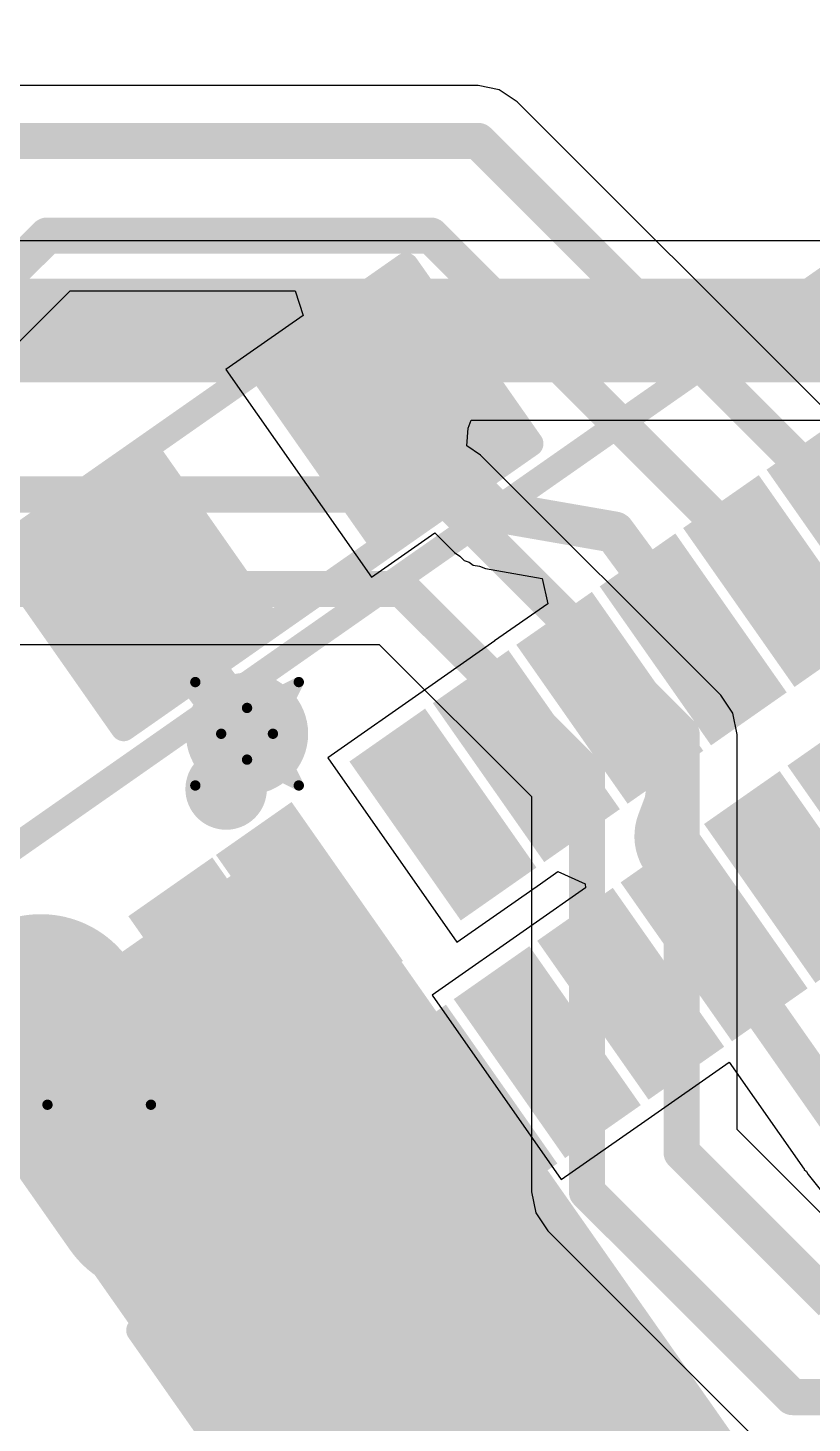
# Model space of a CAD drawing. Header units: inches. Extents: x -8 to 386, y -12 to 64.
# Drawn here: x 21.05 to 24.9, y -4.83 to 2.02 of the extents above; entities that cross this region are included whole.
import ezdxf

# ---------------------------------------------------------------- set-up
doc = ezdxf.new("R2010")
doc.units = ezdxf.units.IN
for name, color, linetype in [('Board_outline', 216, 'Continuous'), ('Bottom Layer', 5, 'Continuous'), ('Bottom Solder', 6, 'Continuous'), ('Drill Drawing', 1, 'Continuous'), ('Mechanical 13', 56, 'Continuous'), ('Multi-Layer', 9, 'Continuous'), ('Pad Holes', 156, 'Continuous'), ('Top Layer', 1, 'Continuous'), ('Top Overlay', 2, 'Continuous'), ('Top Paste', 8, 'Continuous'), ('Top Solder', 216, 'Continuous'), ('Via Holes', 16, 'Continuous')]:
    doc.layers.add(name, color=color, linetype=linetype)

msp = doc.modelspace()

# ---------------------------------------------------------------- hatches: boundary and pattern name
at = {"layer": 'Bottom Layer'}
h = msp.add_hatch(color=5, dxfattribs=at)
edge = h.paths.add_edge_path()
edge.add_arc((22.1234, -1.4478), 0.3, 0, 360)
h = msp.add_hatch(color=5, dxfattribs=at)
edge = h.paths.add_edge_path()
edge.add_arc((21.6844, -3.6798), 0.425, 215, 395)
edge.add_line((22.0325, -3.4361), (21.4589, -2.6169))
edge.add_arc((21.1108, -2.8607), 0.425, 35, 215)
edge.add_line((20.7627, -3.1045), (21.3362, -3.9236))
at = {"layer": 'Bottom Solder'}
h = msp.add_hatch(color=6, dxfattribs=at)
edge = h.paths.add_edge_path()
edge.add_arc((21.6844, -3.6798), 0.5266, 215, 395)
edge.add_line((22.1157, -3.3778), (21.5422, -2.5586))
edge.add_arc((21.1108, -2.8607), 0.5266, 35, 215)
edge.add_line((20.6794, -3.1627), (21.253, -3.9819))
at = {"layer": 'Multi-Layer'}
h = msp.add_hatch(color=9, dxfattribs=at)
edge = h.paths.add_edge_path()
edge.add_arc((21.6844, -3.6798), 0.425, 215, 395)
edge.add_line((22.0325, -3.4361), (21.4589, -2.6169))
edge.add_arc((21.1108, -2.8607), 0.425, 35, 215)
edge.add_line((20.7627, -3.1045), (21.3362, -3.9236))
at = {"layer": 'Pad Holes'}
h = msp.add_hatch(color=7, dxfattribs=at)
edge = h.paths.add_edge_path()
edge.add_arc((21.6844, -3.6798), 0.225, 215, 395)
edge.add_line((21.8687, -3.5508), (21.2951, -2.7316))
edge.add_arc((21.1108, -2.8607), 0.225, 35, 215)
edge.add_line((20.9265, -2.9897), (21.5001, -3.8089))
at = {"layer": 'Top Layer'}
for points in [[(22.8917, 0.735), (23.4017, 0.0068), (22.7775, -0.4302), (22.2675, 0.298)], [(24.8154, -0.1751), (25.0202, -0.0317), (25.4504, -0.6461), (25.2456, -0.7895)], [(21.6434, -0.1391), (22.1533, -0.8673), (21.5291, -1.3044), (21.0192, -0.5761)], [(24.4058, -0.4619), (24.6106, -0.3185), (25.0408, -0.9329), (24.836, -1.0763)], [(23.9963, -0.7487), (24.201, -0.6053), (24.6312, -1.2197), (24.4264, -1.3631)], [(23.5867, -1.0355), (23.7915, -0.8921), (24.2216, -1.5065), (24.0169, -1.6498)], [(23.1771, -1.3223), (23.3819, -1.1789), (23.8121, -1.7932), (23.6073, -1.9366)], [(22.7675, -1.6091), (22.9723, -1.4657), (23.4025, -2.08), (23.1977, -2.2234)], [(24.5084, -1.916), (24.7132, -1.7726), (25.1434, -2.387), (24.9386, -2.5304)], [(23.5817, -7.2571), (25.3152, -6.0433), (22.4076, -1.8909), (20.6742, -3.1046)], [(22.1122, -2.0679), (22.317, -1.9245), (22.7472, -2.5389), (22.5424, -2.6823)], [(24.0989, -2.2028), (24.3036, -2.0594), (24.7338, -2.6738), (24.529, -2.8172)], [(21.6821, -2.3691), (21.9279, -2.197), (22.3581, -2.8113), (22.1123, -2.9834)], [(23.6893, -2.4896), (23.8941, -2.3462), (24.3243, -2.9606), (24.1195, -3.104)], [(23.2797, -2.7764), (23.4845, -2.633), (23.9147, -3.2474), (23.7099, -3.3908)], [(22.8701, -3.0632), (23.0749, -2.9198), (23.5051, -3.5342), (23.3003, -3.6776)]]:
    msp.add_hatch(color=1, dxfattribs=at).paths.add_polyline_path(points)
h = msp.add_hatch(color=1, dxfattribs=at)
edge = h.paths.add_edge_path()
edge.add_arc((22.1234, -1.4478), 0.3, 0, 360)
h = msp.add_hatch(color=1, dxfattribs=at)
edge = h.paths.add_edge_path()
edge.add_arc((21.6844, -3.6798), 0.425, 215, 395)
edge.add_line((22.0325, -3.4361), (21.4589, -2.6169))
edge.add_arc((21.1108, -2.8607), 0.425, 35, 215)
edge.add_line((20.7627, -3.1045), (21.3362, -3.9236))
at = {"layer": 'Top Paste'}
for points in [[(22.8917, 0.735), (23.4017, 0.0068), (22.7775, -0.4302), (22.2675, 0.298)], [(24.8154, -0.1751), (25.0202, -0.0317), (25.4504, -0.6461), (25.2456, -0.7895)], [(21.6434, -0.1391), (22.1533, -0.8673), (21.5291, -1.3044), (21.0192, -0.5761)], [(24.4058, -0.4619), (24.6106, -0.3185), (25.0408, -0.9329), (24.836, -1.0763)], [(23.9963, -0.7487), (24.201, -0.6053), (24.6312, -1.2197), (24.4264, -1.3631)], [(23.5867, -1.0355), (23.7915, -0.8921), (24.2216, -1.5065), (24.0169, -1.6498)], [(23.1771, -1.3223), (23.3819, -1.1789), (23.8121, -1.7932), (23.6073, -1.9366)], [(22.7675, -1.6091), (22.9723, -1.4657), (23.4025, -2.08), (23.1977, -2.2234)], [(24.5084, -1.916), (24.7132, -1.7726), (25.1434, -2.387), (24.9386, -2.5304)], [(22.1122, -2.0679), (22.317, -1.9245), (22.7472, -2.5389), (22.5424, -2.6823)], [(24.0989, -2.2028), (24.3036, -2.0594), (24.7338, -2.6738), (24.529, -2.8172)], [(21.6821, -2.3691), (21.9279, -2.197), (22.3581, -2.8113), (22.1123, -2.9834)], [(23.6893, -2.4896), (23.8941, -2.3462), (24.3243, -2.9606), (24.1195, -3.104)], [(23.2797, -2.7764), (23.4845, -2.633), (23.9147, -3.2474), (23.7099, -3.3908)], [(22.8701, -3.0632), (23.0749, -2.9198), (23.5051, -3.5342), (23.3003, -3.6776)]]:
    msp.add_hatch(color=8, dxfattribs=at).paths.add_polyline_path(points)
at = {"layer": 'Top Solder'}
for points in [[(22.9167, 0.8765), (23.5432, -0.0181), (22.7525, -0.5717), (22.126, 0.3229)], [(24.6739, -0.1502), (25.0451, 0.1098), (25.5919, -0.671), (25.2206, -0.931)], [(21.6683, 0.0024), (22.2948, -0.8923), (21.5041, -1.4459), (20.8777, -0.5512)], [(24.2643, -0.437), (24.6356, -0.177), (25.1823, -0.9578), (24.8111, -1.2178)], [(23.8547, -0.7237), (24.226, -0.4638), (24.7727, -1.2446), (24.4015, -1.5046)], [(23.4452, -1.0105), (23.8164, -0.7506), (24.3631, -1.5314), (23.9919, -1.7914)], [(23.0356, -1.2973), (23.4069, -1.0374), (23.9536, -1.8182), (23.5823, -2.0781)], [(22.626, -1.5841), (22.9973, -1.3242), (23.544, -2.105), (23.1728, -2.3649)], [(24.7765, -1.6043), (25.1477, -1.3444), (25.6945, -2.1252), (25.3232, -2.3851)], [(24.3669, -1.8911), (24.7382, -1.6311), (25.2849, -2.412), (24.9137, -2.6719)], [(21.9707, -2.043), (22.3419, -1.783), (22.8887, -2.5638), (22.5174, -2.8238)], [(23.9574, -2.1779), (24.3286, -1.9179), (24.8753, -2.6987), (24.5041, -2.9587)], [(21.5406, -2.3441), (21.9528, -2.0555), (22.4996, -2.8363), (22.0874, -3.1249)], [(23.5478, -2.4647), (23.919, -2.2047), (24.4658, -2.9855), (24.0945, -3.2455)], [(23.1382, -2.7514), (23.5094, -2.4915), (24.0562, -3.2723), (23.6849, -3.5323)], [(22.7286, -3.0382), (23.0999, -2.7783), (23.6466, -3.5591), (23.2754, -3.8191)]]:
    msp.add_hatch(color=216, dxfattribs=at).paths.add_polyline_path(points)
h = msp.add_hatch(color=216, dxfattribs=at)
edge = h.paths.add_edge_path()
edge.add_arc((21.6844, -3.6798), 0.5266, 215, 395)
edge.add_line((22.1157, -3.3778), (21.5422, -2.5586))
edge.add_arc((21.1108, -2.8607), 0.5266, 35, 215)
edge.add_line((20.6794, -3.1627), (21.253, -3.9819))
at = {"layer": 'Via Holes'}
h = msp.add_hatch(color=7, dxfattribs=at)
edge = h.paths.add_edge_path()
edge.add_arc((22.1234, -1.4478), 0.15, 0, 360)

# ---------------------------------------------------------------- linework, layer by layer
at = {"layer": 'Board_outline'}
msp.add_lwpolyline([(37.5368, 13.3604, 0.254, 0.254, 1), (-7.4632, 13.3604, 0.254, 0.254, 1)], format="xyseb", close=True, dxfattribs=at)
at = {"layer": 'Bottom Layer'}
for p, q in [((29.434, 0.9737), (19.6873, 0.9737)), ((23.2087, 0.0536), (23.223, 0.0931)), ((23.223, 0.0931), (29.6164, 0.0931)), ((23.2019, -0.0339), (23.2087, 0.0536)), ((23.2702, -0.0795), (23.2019, -0.0339)), ((24.4493, -1.2586), (23.2702, -0.0795)), ((20.6104, -1.0085), (22.7728, -1.0085)), ((22.7728, -1.0085), (23.5203, -1.756)), ((24.5082, -1.3468), (24.4493, -1.2586)), ((24.5289, -1.4508), (24.5082, -1.3468)), ((24.5289, -3.3926), (24.5289, -1.4508)), ((23.5203, -1.756), (23.5203, -3.6977)), ((25.1062, -3.9699), (24.5289, -3.3926)), ((23.5203, -3.6977), (23.541, -3.8018)), ((23.541, -3.8018), (23.5999, -3.89)), ((23.5999, -3.89), (24.6088, -4.8989))]:
    msp.add_line(p, q, dxfattribs=at)
for points in [[(18.1864, 0.5334, 0.508, 0.508, 0), (29.6164, 0.5334, 0.508, 0.508, 0)], [(20.3053, -0.2718, 0.1778, 0.1778, 0), (23.0779, -0.2718, 0.1778, 0.1778, 0)], [(23.0779, -0.2718, 0.1778, 0.1778, 0), (24.257, -1.4508, 0.1778, 0.1778, 0)], [(20.4978, -0.7366, 0.1778, 0.1778, 0), (22.8854, -0.7366, 0.1778, 0.1778, 0)], [(22.8854, -0.7366, 0.1778, 0.1778, 0), (23.7922, -1.6434, 0.1778, 0.1778, 0)], [(24.257, -3.5052, 0.1778, 0.1778, 0), (24.257, -1.4508, 0.1778, 0.1778, 0)], [(23.7922, -3.6977, 0.1778, 0.1778, 0), (23.7922, -1.6434, 0.1778, 0.1778, 0)], [(24.257, -3.5052, 0.1778, 0.1778, 0), (24.9936, -4.2418, 0.1778, 0.1778, 0)], [(23.7922, -3.6977, 0.1778, 0.1778, 0), (24.8011, -4.7066, 0.1778, 0.1778, 0)], [(24.8011, -4.7066, 0.1778, 0.1778, 0), (26.6847, -4.7066, 0.1778, 0.1778, 0)]]:
    msp.add_lwpolyline(points, format="xyseb", dxfattribs=at)
for points in [[(23.0335, -0.2718, 0.0889, 0.0889, 1), (23.1224, -0.2718, 0.0889, 0.0889, 1)], [(23.0335, -0.2718, 0.0889, 0.0889, 1), (23.1224, -0.2718, 0.0889, 0.0889, 1)], [(22.8409, -0.7366, 0.0889, 0.0889, 1), (22.9298, -0.7366, 0.0889, 0.0889, 1)], [(22.8409, -0.7366, 0.0889, 0.0889, 1), (22.9298, -0.7366, 0.0889, 0.0889, 1)], [(24.2126, -1.4508, 0.0889, 0.0889, 1), (24.3014, -1.4508, 0.0889, 0.0889, 1)], [(24.2126, -1.4508, 0.0889, 0.0889, 1), (24.3014, -1.4508, 0.0889, 0.0889, 1)], [(23.7477, -1.6434, 0.0889, 0.0889, 1), (23.8366, -1.6434, 0.0889, 0.0889, 1)], [(23.7477, -1.6434, 0.0889, 0.0889, 1), (23.8366, -1.6434, 0.0889, 0.0889, 1)], [(24.2126, -3.5052, 0.0889, 0.0889, 1), (24.3014, -3.5052, 0.0889, 0.0889, 1)], [(24.2126, -3.5052, 0.0889, 0.0889, 1), (24.3014, -3.5052, 0.0889, 0.0889, 1)], [(23.7477, -3.6977, 0.0889, 0.0889, 1), (23.8366, -3.6977, 0.0889, 0.0889, 1)], [(23.7477, -3.6977, 0.0889, 0.0889, 1), (23.8366, -3.6977, 0.0889, 0.0889, 1)], [(24.7566, -4.7066, 0.0889, 0.0889, 1), (24.8455, -4.7066, 0.0889, 0.0889, 1)], [(24.7566, -4.7066, 0.0889, 0.0889, 1), (24.8455, -4.7066, 0.0889, 0.0889, 1)]]:
    msp.add_lwpolyline(points, format="xyseb", close=True, dxfattribs=at)
at = {"layer": 'Drill Drawing'}
for points in [[(21.8694, -1.1938, 0.0508, 0.0508, 0), (22.1234, -1.3208, 0.0508, 0.0508, 0)], [(21.8694, -1.1938, 0.0508, 0.0508, 0), (21.9964, -1.4478, 0.0508, 0.0508, 0)], [(22.1234, -1.3208, 0.0508, 0.0508, 0), (22.3774, -1.1938, 0.0508, 0.0508, 0)], [(22.2504, -1.4478, 0.0508, 0.0508, 0), (22.3774, -1.1938, 0.0508, 0.0508, 0)], [(21.8694, -1.7018, 0.0508, 0.0508, 0), (21.9964, -1.4478, 0.0508, 0.0508, 0)], [(22.2504, -1.4478, 0.0508, 0.0508, 0), (22.3774, -1.7018, 0.0508, 0.0508, 0)], [(21.8694, -1.7018, 0.0508, 0.0508, 0), (22.1234, -1.5748, 0.0508, 0.0508, 0)], [(22.1234, -1.5748, 0.0508, 0.0508, 0), (22.3774, -1.7018, 0.0508, 0.0508, 0)]]:
    msp.add_lwpolyline(points, format="xyseb", dxfattribs=at)
for points in [[(21.8567, -1.1938, 0.0254, 0.0254, 1), (21.8821, -1.1938, 0.0254, 0.0254, 1)], [(21.8567, -1.1938, 0.0254, 0.0254, 1), (21.8821, -1.1938, 0.0254, 0.0254, 1)], [(22.3647, -1.1938, 0.0254, 0.0254, 1), (22.3901, -1.1938, 0.0254, 0.0254, 1)], [(22.3647, -1.1938, 0.0254, 0.0254, 1), (22.3901, -1.1938, 0.0254, 0.0254, 1)], [(22.1107, -1.3208, 0.0254, 0.0254, 1), (22.1361, -1.3208, 0.0254, 0.0254, 1)], [(22.1107, -1.3208, 0.0254, 0.0254, 1), (22.1361, -1.3208, 0.0254, 0.0254, 1)], [(21.9837, -1.4478, 0.0254, 0.0254, 1), (22.0091, -1.4478, 0.0254, 0.0254, 1)], [(21.9837, -1.4478, 0.0254, 0.0254, 1), (22.0091, -1.4478, 0.0254, 0.0254, 1)], [(22.2377, -1.4478, 0.0254, 0.0254, 1), (22.2631, -1.4478, 0.0254, 0.0254, 1)], [(22.2377, -1.4478, 0.0254, 0.0254, 1), (22.2631, -1.4478, 0.0254, 0.0254, 1)], [(22.1107, -1.5748, 0.0254, 0.0254, 1), (22.1361, -1.5748, 0.0254, 0.0254, 1)], [(22.1107, -1.5748, 0.0254, 0.0254, 1), (22.1361, -1.5748, 0.0254, 0.0254, 1)], [(21.8567, -1.7018, 0.0254, 0.0254, 1), (21.8821, -1.7018, 0.0254, 0.0254, 1)], [(21.8567, -1.7018, 0.0254, 0.0254, 1), (21.8821, -1.7018, 0.0254, 0.0254, 1)], [(22.3647, -1.7018, 0.0254, 0.0254, 1), (22.3901, -1.7018, 0.0254, 0.0254, 1)], [(22.3647, -1.7018, 0.0254, 0.0254, 1), (22.3901, -1.7018, 0.0254, 0.0254, 1)], [(21.6516, -3.2703, 0.0508, 0.0508, 1), (21.1436, -3.2703, 0.0508, 0.0508, 1)], [(21.1309, -3.2703, 0.0254, 0.0254, 1), (21.1563, -3.2703, 0.0254, 0.0254, 1)], [(21.6389, -3.2703, 0.0254, 0.0254, 1), (21.6643, -3.2703, 0.0254, 0.0254, 1)]]:
    msp.add_lwpolyline(points, format="xyseb", close=True, dxfattribs=at)
at = {"layer": 'Mechanical 13'}
msp.add_lwpolyline([(20.2772, -2.4983, 0.127, 0.127, 0), (28.3458, 3.1515, 0.127, 0.127, 0)], format="xyseb", dxfattribs=at)
at = {"layer": 'Top Layer'}
for p, q in [((23.2576, 1.7366), (20.9495, 1.7366)), ((23.3617, 1.7159), (23.2576, 1.7366)), ((23.4499, 1.6569), (23.3617, 1.7159)), ((24.9622, 0.1447), (23.4499, 1.6569)), ((20.3887, -0.138), (21.2547, 0.7279)), ((21.2547, 0.7279), (22.3604, 0.7279)), ((22.3604, 0.7279), (22.3986, 0.6068)), ((22.3986, 0.6068), (22.0199, 0.3416)), ((22.0199, 0.3416), (22.7338, -0.6779)), ((22.7338, -0.6779), (23.0445, -0.4603)), ((23.0445, -0.4603), (23.1412, -0.557)), ((23.1412, -0.557), (23.1673, -0.5745)), ((23.1673, -0.5745), (23.1901, -0.5962)), ((23.1901, -0.5962), (23.2131, -0.6051)), ((23.2131, -0.6051), (23.2336, -0.6188)), ((23.2336, -0.6188), (23.2644, -0.6249)), ((23.2644, -0.6249), (23.2938, -0.6363)), ((23.2938, -0.6363), (23.5729, -0.6848)), ((23.5729, -0.6848), (23.6005, -0.8088)), ((23.6005, -0.8088), (23.339, -0.9918)), ((23.3391, -0.9918), (23.016, -1.218)), ((23.339, -0.9918), (23.3391, -0.9918)), ((23.016, -1.218), (22.5199, -1.5654)), ((23.016, -1.218), (23.016, -1.218)), ((22.5199, -1.5654), (23.154, -2.4711)), ((23.5636, -2.1843), (23.6485, -2.1248)), ((23.6485, -2.1248), (23.7834, -2.1855)), ((23.154, -2.4711), (23.5636, -2.1843)), ((23.5636, -2.1843), (23.5636, -2.1843)), ((23.7834, -2.1855), (23.7856, -2.2051)), ((23.7856, -2.2051), (23.5282, -2.3854)), ((23.5282, -2.3854), (23.0321, -2.7327)), ((23.5282, -2.3854), (23.5282, -2.3854)), ((23.0321, -2.7327), (23.6662, -3.6384)), ((24.0758, -3.3516), (24.4901, -3.0615)), ((24.4901, -3.0615), (24.8581, -3.5871)), ((23.6662, -3.6384), (24.0758, -3.3516)), ((24.0758, -3.3516), (24.0758, -3.3516)), ((24.8581, -3.5871), (24.8586, -3.5877)), ((24.8586, -3.5877), (24.8703, -3.5989)), ((24.8703, -3.5989), (24.8775, -3.6129)), ((24.8775, -3.6129), (25.1428, -3.9445))]:
    msp.add_line(p, q, dxfattribs=at)
for points in [[(20.9495, 1.4647, 0.1778, 0.1778, 0), (23.2576, 1.4647, 0.1778, 0.1778, 0)], [(23.2576, 1.4647, 0.1778, 0.1778, 0), (25.1329, -0.4106, 0.1778, 0.1778, 0)], [(20.1168, -0.0254, 0.1778, 0.1778, 0), (21.142, 0.9998, 0.1778, 0.1778, 0)], [(21.142, 0.9998, 0.1778, 0.1778, 0), (23.0261, 0.9998, 0.1778, 0.1778, 0)], [(23.0261, 0.9998, 0.1778, 0.1778, 0), (24.7233, -0.6974, 0.1778, 0.1778, 0)], [(22.8346, 0.1524, 0.2032, 0.2032, 0), (23.3426, -0.3556, 0.2032, 0.2032, 0)], [(23.3426, -0.3556, 0.2032, 0.2032, 0), (23.9268, -0.4572, 0.2032, 0.2032, 0)], [(23.9268, -0.4572, 0.2032, 0.2032, 0), (24.3137, -0.9842, 0.2032, 0.2032, 0)], [(21.5862, -0.7217, 0.254, 0.254, 0), (22.1234, -1.4478, 0.254, 0.254, 0)], [(23.9042, -1.271, 0.2032, 0.2032, 0), (24.0612, -1.4948, 0.2032, 0.2032, 0)], [(24.0612, -1.4948, 0.2032, 0.2032, 0), (24.1448, -1.6141, 0.2032, 0.2032, 0)], [(24.1448, -1.6141, 0.2032, 0.2032, 0), (24.1452, -1.6147, 0.2032, 0.2032, 0)], [(24.1452, -1.6147, 0.2032, 0.2032, -0.246422), (24.1686, -1.802, 0.2032, 0.2032, 0)], [(24.1396, -1.8795, 0.2032, 0.2032, 0), (24.1686, -1.802, 0.2032, 0.2032, 0)], [(24.1634, -2.0674, 0.2032, 0.2032, -0.247253), (24.1396, -1.8795, 0.2032, 0.2032, 0)], [(24.1634, -2.0674, 0.2032, 0.2032, 0), (24.2641, -2.2112, 0.2032, 0.2032, 0)], [(24.2641, -2.2112, 0.2032, 0.2032, 0), (24.4163, -2.4383, 0.2032, 0.2032, 0)], [(24.4163, -2.4383, 0.2032, 0.2032, 0), (24.5632, -2.6692, 0.2032, 0.2032, 0)], [(24.5632, -2.6692, 0.2032, 0.2032, 0), (25.0915, -3.4237, 0.2032, 0.2032, 0)]]:
    msp.add_lwpolyline(points, format="xyseb", dxfattribs=at)
for points in [[(23.2132, 1.4647, 0.0889, 0.0889, 1), (23.3021, 1.4647, 0.0889, 0.0889, 1)], [(23.2132, 1.4647, 0.0889, 0.0889, 1), (23.3021, 1.4647, 0.0889, 0.0889, 1)], [(21.0976, 0.9998, 0.0889, 0.0889, 1), (21.1865, 0.9998, 0.0889, 0.0889, 1)], [(21.0976, 0.9998, 0.0889, 0.0889, 1), (21.1865, 0.9998, 0.0889, 0.0889, 1)], [(22.9816, 0.9998, 0.0889, 0.0889, 1), (23.0705, 0.9998, 0.0889, 0.0889, 1)], [(22.9816, 0.9998, 0.0889, 0.0889, 1), (23.0705, 0.9998, 0.0889, 0.0889, 1)], [(22.7838, 0.1524, 0.1016, 0.1016, 1), (22.8854, 0.1524, 0.1016, 0.1016, 1)], [(23.2918, -0.3556, 0.1016, 0.1016, 1), (23.3934, -0.3556, 0.1016, 0.1016, 1)], [(23.2918, -0.3556, 0.1016, 0.1016, 1), (23.3934, -0.3556, 0.1016, 0.1016, 1)], [(23.876, -0.4572, 0.1016, 0.1016, 1), (23.9776, -0.4572, 0.1016, 0.1016, 1)], [(23.876, -0.4572, 0.1016, 0.1016, 1), (23.9776, -0.4572, 0.1016, 0.1016, 1)], [(21.5227, -0.7217, 0.127, 0.127, 1), (21.6497, -0.7217, 0.127, 0.127, 1)], [(24.6789, -0.6974, 0.0889, 0.0889, 1), (24.7678, -0.6974, 0.0889, 0.0889, 1)], [(24.2629, -0.9842, 0.1016, 0.1016, 1), (24.3645, -0.9842, 0.1016, 0.1016, 1)], [(23.8534, -1.271, 0.1016, 0.1016, 1), (23.955, -1.271, 0.1016, 0.1016, 1)], [(22.0599, -1.4478, 0.127, 0.127, 1), (22.1869, -1.4478, 0.127, 0.127, 1)], [(24.0104, -1.4948, 0.1016, 0.1016, 1), (24.112, -1.4948, 0.1016, 0.1016, 1)], [(24.0104, -1.4948, 0.1016, 0.1016, 1), (24.112, -1.4948, 0.1016, 0.1016, 1)], [(24.094, -1.6141, 0.1016, 0.1016, 1), (24.1956, -1.6141, 0.1016, 0.1016, 1)], [(24.094, -1.6141, 0.1016, 0.1016, 1), (24.1956, -1.6141, 0.1016, 0.1016, 1)], [(24.0944, -1.6147, 0.1016, 0.1016, 1), (24.196, -1.6147, 0.1016, 0.1016, 1)], [(24.0944, -1.6147, 0.1016, 0.1016, 1), (24.196, -1.6147, 0.1016, 0.1016, 1)], [(24.1178, -1.802, 0.1016, 0.1016, 1), (24.2194, -1.802, 0.1016, 0.1016, 1)], [(24.1178, -1.802, 0.1016, 0.1016, 1), (24.2194, -1.802, 0.1016, 0.1016, 1)], [(24.0888, -1.8795, 0.1016, 0.1016, 1), (24.1904, -1.8795, 0.1016, 0.1016, 1)], [(24.0888, -1.8795, 0.1016, 0.1016, 1), (24.1904, -1.8795, 0.1016, 0.1016, 1)], [(24.1126, -2.0674, 0.1016, 0.1016, 1), (24.2142, -2.0674, 0.1016, 0.1016, 1)], [(24.1126, -2.0674, 0.1016, 0.1016, 1), (24.2142, -2.0674, 0.1016, 0.1016, 1)], [(24.2133, -2.2112, 0.1016, 0.1016, 1), (24.3149, -2.2112, 0.1016, 0.1016, 1)], [(24.2133, -2.2112, 0.1016, 0.1016, 1), (24.3149, -2.2112, 0.1016, 0.1016, 1)], [(24.3655, -2.4383, 0.1016, 0.1016, 1), (24.4671, -2.4383, 0.1016, 0.1016, 1)], [(24.3655, -2.4383, 0.1016, 0.1016, 1), (24.4671, -2.4383, 0.1016, 0.1016, 1)], [(24.5124, -2.6692, 0.1016, 0.1016, 1), (24.614, -2.6692, 0.1016, 0.1016, 1)], [(24.5124, -2.6692, 0.1016, 0.1016, 1), (24.614, -2.6692, 0.1016, 0.1016, 1)]]:
    msp.add_lwpolyline(points, format="xyseb", close=True, dxfattribs=at)
at = {"layer": 'Top Overlay'}
for points in [[(20.2772, -2.4983, 0.127, 0.127, 0), (28.3458, 3.1515, 0.127, 0.127, 0)], [(20.9058, -0.547, 0.127, 0.127, 0), (22.9032, 0.8516, 0.127, 0.127, 0)], [(22.9032, 0.8516, 0.127, 0.127, 0), (23.5151, -0.0223, 0.127, 0.127, 0)], [(21.5176, -1.4209, 0.127, 0.127, 0), (23.5151, -0.0223, 0.127, 0.127, 0)], [(20.9058, -0.547, 0.127, 0.127, 0), (21.5176, -1.4209, 0.127, 0.127, 0)], [(21.5937, -4.3785, 0.127, 0.127, 0), (22.1234, -5.1349, 0.127, 0.127, 0)]]:
    msp.add_lwpolyline(points, format="xyseb", dxfattribs=at)
for points in [[(22.8714, 0.8516, 0.0635, 0.0635, 1), (22.9349, 0.8516, 0.0635, 0.0635, 1)], [(22.8714, 0.8516, 0.0635, 0.0635, 1), (22.9349, 0.8516, 0.0635, 0.0635, 1)], [(23.4833, -0.0223, 0.0635, 0.0635, 1), (23.5468, -0.0223, 0.0635, 0.0635, 1)], [(23.4833, -0.0223, 0.0635, 0.0635, 1), (23.5468, -0.0223, 0.0635, 0.0635, 1)], [(21.4859, -1.4209, 0.0635, 0.0635, 1), (21.5494, -1.4209, 0.0635, 0.0635, 1)], [(21.4859, -1.4209, 0.0635, 0.0635, 1), (21.5494, -1.4209, 0.0635, 0.0635, 1)], [(22.1207, -1.7194, 0.2, 0.2, 1), (21.9207, -1.7194, 0.2, 0.2, 1)], [(21.8707, -1.7194, 0.1, 0.1, 1), (21.9707, -1.7194, 0.1, 0.1, 1)], [(22.0707, -1.7194, 0.1, 0.1, 1), (22.1707, -1.7194, 0.1, 0.1, 1)], [(21.562, -4.3785, 0.0635, 0.0635, 1), (21.6255, -4.3785, 0.0635, 0.0635, 1)]]:
    msp.add_lwpolyline(points, format="xyseb", close=True, dxfattribs=at)

doc.saveas('drawing.dxf')
